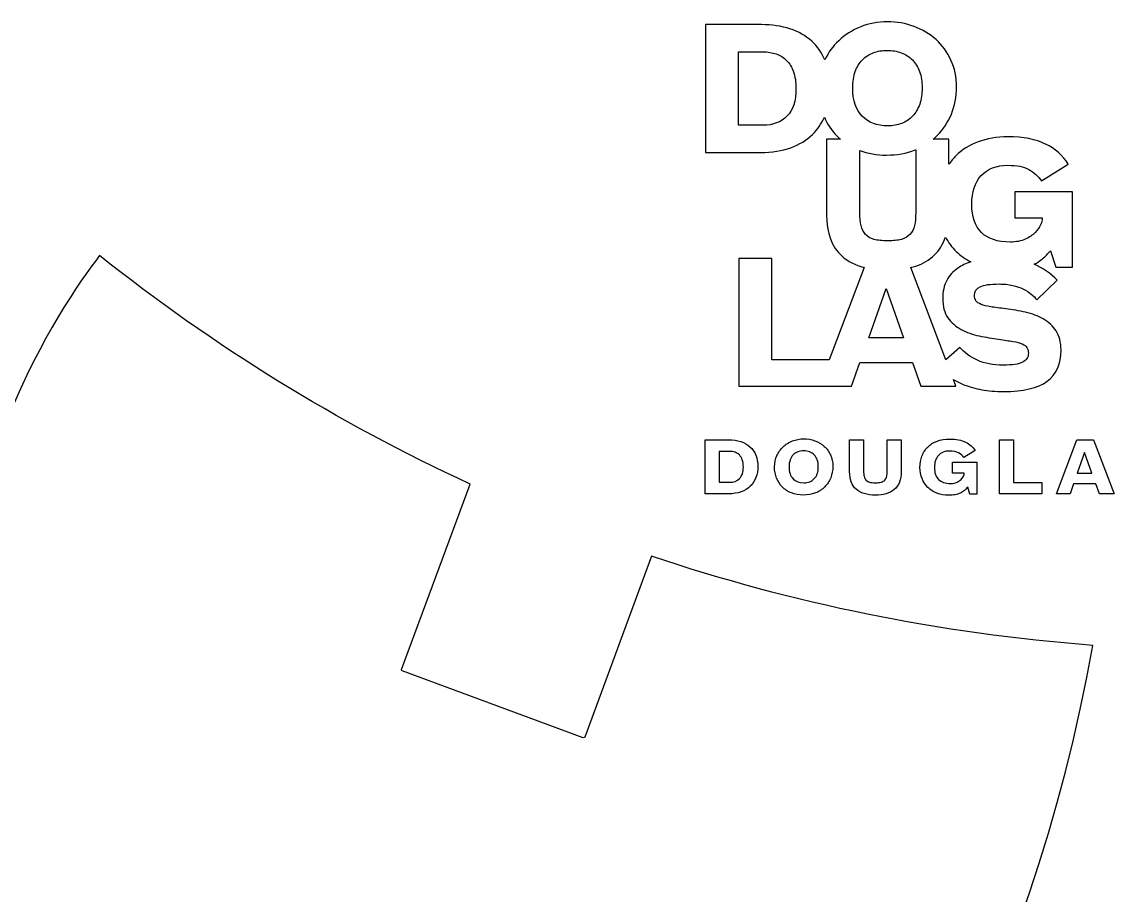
# Model space of a CAD drawing. Extents: x 28 to 619, y 185 to 708.
# Drawn here: x 378.9 to 434.4, y 424.4 to 468.8 of the extents above; entities that cross this region are included whole.
import ezdxf

# ---------------------------------------------------------------- set-up
doc = ezdxf.new("R2010")
doc.units = 0
doc.layers.add('Layer_1', color=7, linetype='CONTINUOUS')

msp = doc.modelspace()

# ---------------------------------------------------------------- linework, layer by layer
at = {"layer": 'Layer_1', "color": 7}
for p, q in [((416.45026, 468.680869), (413.603112, 468.680869)), ((413.603112, 468.680869), (413.603112, 462.176949)), ((415.28891, 463.562123), (415.28891, 467.295512)), ((415.28891, 467.295512), (416.528629, 467.295512)), ((421.220129, 466.288754), (421.220129, 466.288754)), ((417.750201, 464.022198), (417.750201, 464.022198)), ((416.54606, 463.562123), (415.28891, 463.562123)), ((420.468722, 462.850656), (419.762672, 462.850656)), ((419.762672, 462.850656), (419.762672, 459.021861)), ((425.98338, 462.850656), (425.180082, 462.850656)), ((425.98338, 461.577751), (425.98338, 462.850656)), ((413.603112, 462.176949), (416.408698, 462.176949)), ((421.447463, 459.116625), (421.447463, 462.27877)), ((424.295217, 462.319095), (424.295217, 459.116625)), ((430.686135, 460.725788), (432.045464, 461.586)), ((432.259096, 460.165999), (429.336704, 460.165999)), ((429.336704, 460.165999), (429.336704, 458.858085)), ((432.259096, 456.345544), (432.259096, 460.165999)), ((429.336704, 458.858085), (430.730126, 458.858085)), ((430.730126, 458.858085), (430.730126, 458.823625)), ((423.563771, 457.757663), (423.563771, 457.757663)), ((431.142819, 457.180461), (431.408782, 456.345544)), ((416.983865, 456.789764), (415.296205, 456.789764)), ((415.296205, 456.789764), (415.296205, 450.286687)), ((416.983865, 451.629052), (416.983865, 456.789764)), ((421.677262, 456.328039), (419.899393, 451.629052)), ((425.828769, 451.631517), (424.041351, 456.325931)), ((431.408782, 456.345544), (432.259096, 456.345544)), ((430.451331, 454.686525), (431.492732, 455.676786)), ((421.904201, 452.754861), (422.788975, 455.248788)), ((422.788975, 455.248788), (423.675582, 452.754861)), ((423.675582, 452.754861), (421.904201, 452.754861)), ((427.520599, 452.846683), (427.520599, 452.846683)), ((426.535653, 452.261499), (425.828769, 451.631517)), ((419.899393, 451.629052), (416.983865, 451.629052)), ((421.025843, 450.285468), (421.457232, 451.497701)), ((421.457232, 451.497701), (424.131899, 451.497701)), ((424.131899, 451.497701), (424.561639, 450.285468)), ((426.341542, 450.285468), (426.20856, 450.635381)), ((415.296205, 450.286687), (419.39178, 450.286687)), ((419.39178, 450.286687), (419.391312, 450.285468)), ((419.391312, 450.285468), (421.025843, 450.285468)), ((424.561639, 450.285468), (426.341542, 450.285468)), ((413.584818, 447.557214), (414.789564, 447.557214)), ((413.584818, 444.812234), (413.584818, 447.557214)), ((420.932976, 445.942158), (420.932976, 447.557214)), ((420.932976, 447.557214), (421.644259, 447.557214)), ((421.644259, 447.557214), (421.644259, 445.980394)), ((422.848363, 445.980394), (422.848363, 447.557214)), ((422.848363, 447.557214), (423.560471, 447.557214)), ((423.560471, 447.557214), (423.560471, 445.942158)), ((427.315306, 447.015196), (426.741771, 446.652433)), ((428.546236, 447.557214), (429.258986, 447.557214)), ((428.546236, 444.812234), (428.546236, 447.557214)), ((429.258986, 447.557214), (429.258986, 445.379917)), ((431.446633, 444.812234), (432.486018, 447.557214)), ((432.486018, 447.557214), (433.33459, 447.557214)), ((433.33459, 447.557214), (434.381856, 444.812234)), ((414.821824, 446.972378), (414.297957, 446.972378)), ((414.297957, 446.972378), (414.297957, 445.398605)), ((432.880381, 446.908875), (432.50673, 445.855734)), ((433.255223, 445.855734), (432.880381, 446.908875)), ((426.169976, 445.864083), (426.169976, 446.416008)), ((426.169976, 446.416008), (427.405855, 446.416008)), ((427.405855, 446.416008), (427.405855, 444.803069)), ((414.297957, 445.398605), (414.829055, 445.398605)), ((418.603173, 445.375406), (418.603173, 445.375406)), ((426.759276, 445.864083), (426.169976, 445.864083)), ((426.759276, 445.849511), (426.759276, 445.864083)), ((429.258986, 445.379917), (430.712713, 445.379917)), ((430.712713, 445.379917), (430.712713, 444.812234)), ((432.50673, 445.855734), (433.255223, 445.855734)), ((414.770876, 444.812234), (413.584818, 444.812234)), ((427.045585, 444.803069), (426.934966, 445.154627)), ((427.405855, 444.803069), (427.045585, 444.803069)), ((430.712713, 444.812234), (428.546236, 444.812234)), ((432.137754, 444.812234), (431.446633, 444.812234)), ((432.316468, 445.325465), (432.137754, 444.812234)), ((433.447684, 445.325465), (432.316468, 445.325465)), ((433.630065, 444.812234), (433.447684, 445.325465)), ((434.381856, 444.812234), (433.630065, 444.812234))]:
    msp.add_line(p, q, dxfattribs=at)
at = {"layer": 'Layer_1', "color": 5}
for p, q in [((382.807983, 456.930702), (382.807983, 456.930702)), ((398.158247, 435.883099), (401.643014, 445.306674)), ((410.869818, 441.637235), (407.468815, 432.439658)), ((407.396594, 432.406584), (398.191324, 435.81034))]:
    msp.add_line(p, q, dxfattribs=at)
at = {"layer": 'Layer_1', "color": 7}
for points in [[(417.900669, 468.464304), (417.465944, 468.607917), (416.98512, 468.680869), (416.45026, 468.680869)], [(422.854779, 468.822374), (422.372791, 468.822374), (421.920167, 468.7376), (421.496082, 468.569883)], [(424.215483, 468.585646), (423.787851, 468.744015), (423.336941, 468.822374), (422.854779, 468.822374)], [(419.007544, 467.837887), (418.701695, 468.11384), (418.333891, 468.321974), (417.900669, 468.464304)], [(421.496082, 468.569883), (421.071136, 468.398959), (420.700455, 468.163239), (420.381262, 467.863824)], [(425.328002, 467.919912), (425.008791, 468.205672), (424.638898, 468.428653), (424.215483, 468.585646)], [(419.675422, 466.897208), (419.514185, 467.263985), (419.293294, 467.578339), (419.007544, 467.837887)], [(420.381262, 467.863824), (420.089316, 467.588512), (419.85618, 467.264626), (419.675422, 466.897208)], [(426.086851, 466.874937), (425.900163, 467.284331), (425.645014, 467.632503), (425.328002, 467.919912)], [(416.528629, 467.295512), (416.773394, 467.295512), (417.002158, 467.260044), (417.202849, 467.188558)], [(417.202849, 467.188558), (417.408206, 467.116614), (417.584409, 467.00462), (417.733164, 466.853492)], [(421.582076, 466.887677), (421.735046, 467.046961), (421.921202, 467.168396), (422.135861, 467.248955)], [(422.135861, 467.248955), (422.35195, 467.329239), (422.588668, 467.370297), (422.845889, 467.370297)], [(422.845889, 467.370297), (423.102871, 467.370297), (423.340607, 467.329239), (423.561296, 467.248955)], [(423.561296, 467.248955), (423.778228, 467.168396), (423.965741, 467.046961), (424.123193, 466.887677)], [(417.733164, 466.853492), (417.880947, 466.700989), (417.998293, 466.508619), (418.080813, 466.273357)], [(421.220129, 466.288754), (421.306159, 466.52814), (421.426667, 466.726834), (421.582076, 466.887677)], [(424.123193, 466.887677), (424.281928, 466.726834), (424.404095, 466.52814), (424.489695, 466.288754)], [(426.365737, 465.503786), (426.365737, 466.007027), (426.274272, 466.464536), (426.086851, 466.874937)], [(418.080813, 466.273357), (418.164159, 466.036538), (418.20551, 465.759301), (418.20551, 465.437249)], [(421.09172, 465.458878), (421.09172, 465.774698), (421.134107, 466.051477), (421.220129, 466.288754)], [(424.489695, 466.288754), (424.576944, 466.051477), (424.617727, 465.774698), (424.617727, 465.458878)], [(418.20551, 465.437249), (418.20551, 464.801026), (418.054822, 464.32922), (417.750201, 464.022198)], [(421.577521, 464.018073), (421.253177, 464.3426), (421.09172, 464.823021), (421.09172, 465.458878)], [(424.617727, 465.458878), (424.617727, 465.150114), (424.576944, 464.874069), (424.495102, 464.633492)], [(426.109672, 464.130618), (426.282154, 464.55165), (426.365737, 465.008793), (426.365737, 465.503786)], [(424.495102, 464.633492), (424.411152, 464.392091), (424.291092, 464.190464), (424.13529, 464.02678)], [(417.750201, 464.022198), (417.447046, 463.715909), (417.045406, 463.562123), (416.54606, 463.562123)], [(419.050573, 463.092516), (419.303889, 463.340608), (419.501043, 463.632784), (419.649862, 463.964459)], [(419.649862, 463.964459), (419.808817, 463.604922), (420.019718, 463.286169), (420.286103, 463.016081)], [(422.864402, 463.532154), (422.329725, 463.532154), (421.901305, 463.69428), (421.577521, 464.018073)], [(424.13529, 464.02678), (423.980679, 463.863463), (423.795733, 463.739187), (423.581276, 463.657712)], [(425.383633, 463.033953), (425.69368, 463.341892), (425.933065, 463.708393), (426.109672, 464.130618)], [(423.581276, 463.657712), (423.369293, 463.573762), (423.126608, 463.532154), (422.864402, 463.532154)], [(417.93808, 462.417159), (418.381035, 462.57846), (418.750314, 462.804099), (419.050573, 463.092516)], [(420.286103, 463.016081), (420.344492, 462.957426), (420.405787, 462.903446), (420.468722, 462.850656)], [(425.180082, 462.850656), (425.250285, 462.908395), (425.319662, 462.968699), (425.383633, 463.033953)], [(427.464877, 462.716391), (427.020657, 462.548125), (426.644532, 462.310389), (426.337418, 462.007399)], [(428.983857, 462.970715), (428.414537, 462.970715), (427.91038, 462.885941), (427.464877, 462.716391)], [(430.896834, 462.605405), (430.406424, 462.849006), (429.769284, 462.970715), (428.983857, 462.970715)], [(432.045464, 461.586), (431.770335, 462.021146), (431.388436, 462.361895), (430.896834, 462.605405)], [(416.408698, 462.176949), (416.988658, 462.176949), (417.497096, 462.257966), (417.93808, 462.417159)], [(421.447463, 462.27877), (421.858881, 462.122968), (422.312715, 462.044058), (422.813445, 462.044058)], [(422.813445, 462.044058), (423.34354, 462.044058), (423.829826, 462.131674), (424.265706, 462.305806)], [(424.265706, 462.305806), (424.27652, 462.309564), (424.285227, 462.315429), (424.295217, 462.319095)], [(426.337418, 462.007399), (426.205261, 461.876159), (426.088959, 461.731079), (425.98338, 461.577751)], [(427.62407, 461.000458), (427.946581, 461.350372), (428.3941, 461.525787), (428.975517, 461.525787)], [(428.975517, 461.525787), (429.428169, 461.525787), (429.78349, 461.453476), (430.04148, 461.310505)], [(427.142824, 459.538483), (427.142824, 460.163892), (427.302017, 460.650911), (427.62407, 461.000458)], [(430.04148, 461.310505), (430.298737, 461.167075), (430.516127, 460.970947), (430.686135, 460.725788)], [(427.631585, 458.109684), (427.305317, 458.437511), (427.142824, 458.912158), (427.142824, 459.538483)], [(419.762672, 459.021861), (419.762672, 458.074766), (420.023659, 457.366966), (420.548987, 456.896993)], [(421.512725, 458.457948), (421.470301, 458.639137), (421.447463, 458.858085), (421.447463, 459.116625)], [(424.295217, 459.116625), (424.295217, 458.858085), (424.274871, 458.639137), (424.231246, 458.457948)], [(430.730126, 458.823625), (430.730126, 458.743433), (430.701073, 458.635838), (430.643701, 458.501573)], [(421.740233, 458.01162), (421.632803, 458.128014), (421.555901, 458.277951), (421.512725, 458.457948)], [(424.231246, 458.457948), (424.187163, 458.277951), (424.112011, 458.128014), (424.002675, 458.01162)], [(430.643701, 458.501573), (430.585505, 458.36685), (430.49239, 458.234326), (430.363624, 458.104644)], [(422.178074, 457.757663), (421.996244, 457.809261), (421.850963, 457.893211), (421.740233, 458.01162)], [(422.875766, 457.680403), (422.593819, 457.680403), (422.362984, 457.705331), (422.178074, 457.757663)], [(423.563771, 457.757663), (423.381757, 457.705331), (423.152361, 457.680403), (422.875766, 457.680403)], [(424.002675, 458.01162), (423.893797, 457.893211), (423.748717, 457.809261), (423.563771, 457.757663)], [(425.140948, 456.862441), (425.406912, 457.09147), (425.61807, 457.385662), (425.758933, 457.743549)], [(425.758933, 457.743549), (425.77598, 457.784699), (425.788444, 457.83034), (425.804208, 457.871948)], [(425.804208, 457.871948), (425.950112, 457.603052), (426.132126, 457.359542), (426.35199, 457.146734)], [(429.104375, 457.618815), (428.45028, 457.618815), (427.960236, 457.782224), (427.631585, 458.109684)], [(429.861574, 457.766003), (429.654998, 457.668764), (429.399849, 457.618815), (429.104375, 457.618815)], [(430.363624, 458.104644), (430.234308, 457.975053), (430.067691, 457.862783), (429.861574, 457.766003)], [(426.35199, 457.146734), (426.568922, 456.934019), (426.818297, 456.755304), (427.09755, 456.608575)], [(430.743048, 456.772351), (430.888494, 456.895709), (431.022301, 457.031624), (431.142819, 457.180461)], [(420.548987, 456.896993), (420.84613, 456.631854), (421.223859, 456.444066), (421.677262, 456.328039)], [(424.158569, 456.354251), (424.543309, 456.463496), (424.869577, 456.633137), (425.140948, 456.862441)], [(427.09755, 456.608575), (426.846525, 456.529666), (426.627119, 456.426561), (426.439698, 456.295229)], [(430.310834, 456.48934), (430.468286, 456.570358), (430.612908, 456.663472), (430.743048, 456.772351)], [(431.492732, 455.676786), (431.161973, 456.028807), (430.767977, 456.298162), (430.310834, 456.48934)], [(424.041351, 456.325931), (424.080393, 456.335921), (424.120718, 456.344261), (424.158569, 456.354251)], [(426.439698, 456.295229), (426.190689, 456.129437), (426.001618, 455.919562), (425.871111, 455.664413)], [(425.871111, 455.664413), (425.73318, 455.408806), (425.666643, 455.105816), (425.666643, 454.755903)], [(427.283321, 454.903457), (427.283321, 455.109574), (427.37891, 455.257953), (427.57128, 455.349784)], [(427.57128, 455.349784), (427.764109, 455.441616), (428.083687, 455.48689), (428.530014, 455.48689)], [(428.530014, 455.48689), (428.790662, 455.48689), (429.022899, 455.464528), (429.224893, 455.413388)], [(429.224893, 455.413388), (429.426427, 455.365181), (429.608075, 455.304418), (429.765526, 455.229725)], [(427.356823, 454.631627), (427.30825, 454.703571), (427.283321, 454.793753), (427.283321, 454.903457)], [(429.765526, 455.229725), (429.925178, 455.156131), (430.059351, 455.068424), (430.171162, 454.971643)], [(430.171162, 454.971643), (430.282515, 454.873488), (430.376913, 454.778815), (430.451331, 454.686525)], [(425.666643, 454.755903), (425.666643, 454.3499), (425.753526, 454.020791), (425.926375, 453.770508)], [(427.615363, 454.450438), (427.492738, 454.49947), (427.405855, 454.559683), (427.356823, 454.631627)], [(428.106965, 454.325797), (427.900848, 454.359432), (427.739639, 454.402231), (427.615363, 454.450438)], [(428.876629, 454.221867), (428.565391, 454.25761), (428.311066, 454.290879), (428.106965, 454.325797)], [(425.926375, 453.770508), (426.102615, 453.521591), (426.330819, 453.322971), (426.605031, 453.1734)], [(429.877796, 454.050668), (429.541996, 454.124262), (429.21032, 454.184017), (428.876629, 454.221867)], [(430.779983, 453.705713), (430.514019, 453.861048), (430.213137, 453.975425), (429.877796, 454.050668)], [(431.431236, 453.099825), (431.264161, 453.348816), (431.049337, 453.551908), (430.779983, 453.705713)], [(426.605031, 453.1734), (426.880985, 453.024573), (427.183516, 452.915245), (427.520599, 452.846683)], [(427.520599, 452.846683), (427.856399, 452.77813), (428.185141, 452.721207), (428.506369, 452.674668)], [(428.506369, 452.674668), (428.798453, 452.635177), (429.041596, 452.596941), (429.237723, 452.563288)], [(431.680611, 452.131936), (431.680611, 452.528388), (431.597028, 452.850441), (431.431236, 453.099825)], [(427.428309, 451.60778), (427.063823, 451.774113), (426.763766, 451.992703), (426.535653, 452.261499)], [(429.237723, 452.563288), (429.432293, 452.528388), (429.589378, 452.486789), (429.706597, 452.438564)], [(429.706597, 452.438564), (429.822898, 452.38791), (429.906023, 452.32722), (429.950931, 452.252902)], [(429.950931, 452.252902), (429.997855, 452.178832), (430.021134, 452.082885), (430.021134, 451.968151)], [(430.974919, 450.535567), (431.44535, 450.884298), (431.680611, 451.414145), (431.680611, 452.131936)], [(428.737781, 451.358111), (428.227116, 451.358111), (427.792795, 451.440815), (427.428309, 451.60778)], [(429.726942, 451.504034), (429.532006, 451.406227), (429.203722, 451.358111), (428.737781, 451.358111)], [(430.021134, 451.968151), (430.021134, 451.757075), (429.92142, 451.602089), (429.726942, 451.504034)], [(426.20856, 450.635381), (426.375635, 450.534027), (426.550592, 450.439263), (426.747178, 450.360253)], [(426.747178, 450.360253), (427.018916, 450.250568), (427.324013, 450.167076), (427.653122, 450.105928)], [(428.763626, 450.016113), (429.767268, 450.016113), (430.504946, 450.190346), (430.974919, 450.535567)], [(427.653122, 450.105928), (427.986906, 450.046), (428.355882, 450.016113), (428.763626, 450.016113)], [(418.026759, 447.503114), (418.204255, 447.572959), (418.397074, 447.609912), (418.599021, 447.609912)], [(418.599021, 447.609912), (418.801619, 447.609912), (418.994255, 447.577083), (419.173189, 447.509456)], [(425.381617, 447.492767), (425.568121, 447.564161), (425.781387, 447.600353), (426.021139, 447.600353)], [(426.021139, 447.600353), (426.352815, 447.600353), (426.622078, 447.547224), (426.830303, 447.445375)], [(414.789564, 447.557214), (415.012352, 447.557214), (415.217452, 447.52807), (415.400492, 447.468287)], [(415.400492, 447.468287), (415.582322, 447.407534), (415.740416, 447.318635), (415.86701, 447.203543)], [(415.86701, 447.203543), (415.995602, 447.087947), (416.095342, 446.945351), (416.164537, 446.777451)], [(417.234862, 446.75464), (417.31466, 446.927131), (417.420661, 447.076307), (417.554229, 447.206008)], [(417.554229, 447.206008), (417.688916, 447.332749), (417.84579, 447.432086), (418.026759, 447.503114)], [(419.173189, 447.509456), (419.352472, 447.441544), (419.509777, 447.348961), (419.643813, 447.227995)], [(419.643813, 447.227995), (419.779315, 447.10667), (419.885893, 446.959566), (419.964225, 446.788009)], [(424.609021, 446.7351), (424.676291, 446.912632), (424.774446, 447.065493), (424.90532, 447.193443)], [(424.90532, 447.193443), (425.034544, 447.323217), (425.192913, 447.422463), (425.381617, 447.492767)], [(426.830303, 447.445375), (427.037245, 447.341913), (427.197263, 447.199391), (427.315306, 447.015196)], [(415.107538, 446.929312), (415.020692, 446.957916), (414.924461, 446.972378), (414.821824, 446.972378)], [(415.330903, 446.788009), (415.266062, 446.852346), (415.193925, 446.898528), (415.107538, 446.929312)], [(415.475533, 446.542281), (415.442274, 446.640803), (415.392793, 446.723103), (415.330903, 446.788009)], [(415.531017, 446.189068), (415.531017, 446.324974), (415.510827, 446.443035), (415.475533, 446.542281)], [(416.164537, 446.777451), (416.232916, 446.610009), (416.266789, 446.421846), (416.266789, 446.20694)], [(417.116865, 446.187428), (417.116865, 446.391419), (417.155091, 446.580508), (417.234862, 446.75464)], [(417.910192, 446.538982), (417.873853, 446.440102), (417.855129, 446.322893), (417.855129, 446.189068)], [(418.061659, 446.792481), (417.996433, 446.725111), (417.945311, 446.639621), (417.910192, 446.538982)], [(418.297553, 446.945351), (418.204255, 446.910873), (418.127747, 446.860686), (418.061659, 446.792481)], [(418.597161, 446.996115), (418.487861, 446.996115), (418.387735, 446.98026), (418.297553, 446.945351)], [(418.898061, 446.945351), (418.804588, 446.98026), (418.7046, 446.996115), (418.597161, 446.996115)], [(419.134523, 446.792481), (419.069471, 446.860686), (418.990497, 446.910873), (418.898061, 446.945351)], [(419.291186, 446.538982), (419.253381, 446.639621), (419.20226, 446.725111), (419.134523, 446.792481)], [(419.343133, 446.189068), (419.343133, 446.322893), (419.326306, 446.440102), (419.291186, 446.538982)], [(419.964225, 446.788009), (420.041558, 446.612942), (420.081828, 446.421846), (420.081828, 446.20694)], [(424.506741, 446.147469), (424.506741, 446.360735), (424.541659, 446.555662), (424.609021, 446.7351)], [(425.44852, 446.768387), (425.311781, 446.620824), (425.245244, 446.415082), (425.245244, 446.152051)], [(426.01949, 446.989067), (425.773505, 446.989067), (425.582327, 446.915098), (425.44852, 446.768387)], [(426.4704, 446.899343), (426.359872, 446.960033), (426.210668, 446.989067), (426.01949, 446.989067)], [(426.741771, 446.652433), (426.668177, 446.755465), (426.577628, 446.83738), (426.4704, 446.899343)], [(415.336915, 445.59189), (415.466799, 445.721561), (415.531017, 445.919824), (415.531017, 446.189068)], [(416.266789, 446.20694), (416.266789, 445.999081), (416.236032, 445.80837), (416.170595, 445.640471)], [(417.220785, 445.613048), (417.15116, 445.789646), (417.116865, 445.977993), (417.116865, 446.187428)], [(417.855129, 446.189068), (417.855129, 445.919824), (417.923297, 445.716978), (418.060623, 445.57979)], [(419.291791, 445.841272), (419.326306, 445.942158), (419.343133, 446.059762), (419.343133, 446.189068)], [(420.081828, 446.20694), (420.081828, 445.999081), (420.045279, 445.806335), (419.972528, 445.628012)], [(421.265027, 445.044935), (421.043275, 445.24316), (420.932976, 445.543667), (420.932976, 445.942158)], [(421.644259, 445.980394), (421.644259, 445.874064), (421.655028, 445.779766), (421.671854, 445.703698)], [(422.820319, 445.703698), (422.83984, 445.779766), (422.848363, 445.874064), (422.848363, 445.980394)], [(423.560471, 445.942158), (423.560471, 445.734052), (423.528853, 445.556519), (423.466165, 445.403188)], [(424.613603, 445.586842), (424.541659, 445.758971), (424.506741, 445.947208), (424.506741, 446.147469)], [(425.245244, 446.152051), (425.245244, 445.886995), (425.311781, 445.686184), (425.450536, 445.54782)], [(414.829055, 445.398605), (415.039773, 445.398605), (415.208928, 445.462652), (415.336915, 445.59189)], [(416.170595, 445.640471), (416.108008, 445.467628), (416.012428, 445.32006), (415.886091, 445.197909)], [(417.514133, 445.156739), (417.386971, 445.285978), (417.290346, 445.436803), (417.220785, 445.613048)], [(418.060623, 445.57979), (418.195915, 445.443964), (418.378139, 445.375406), (418.603173, 445.375406)], [(418.603173, 445.375406), (418.71459, 445.375406), (418.816219, 445.392842), (418.907015, 445.428104)], [(418.907015, 445.428104), (418.996766, 445.462652), (419.075492, 445.514526), (419.13993, 445.583549)], [(419.13993, 445.583549), (419.206192, 445.653392), (419.256497, 445.737773), (419.291791, 445.841272)], [(419.972528, 445.628012), (419.899823, 445.448905), (419.797397, 445.295966), (419.667476, 445.163792)], [(421.671854, 445.703698), (421.690798, 445.628012), (421.723407, 445.564861), (421.766408, 445.514526)], [(421.766408, 445.514526), (421.814414, 445.464692), (421.875919, 445.429751), (421.955286, 445.406946)], [(421.955286, 445.406946), (422.030291, 445.386612), (422.128593, 445.375406), (422.248882, 445.375406)], [(422.248882, 445.375406), (422.363195, 445.375406), (422.460681, 445.386612), (422.537721, 445.406946)], [(422.537721, 445.406946), (422.616878, 445.429751), (422.67677, 445.464692), (422.723703, 445.514526)], [(422.723703, 445.514526), (422.770645, 445.564861), (422.802722, 445.628012), (422.820319, 445.703698)], [(423.466165, 445.403188), (423.405036, 445.250214), (423.317786, 445.126882), (423.203959, 445.029541)], [(424.910269, 445.140987), (424.781503, 445.268185), (424.68179, 445.416469), (424.613603, 445.586842)], [(425.450536, 445.54782), (425.590209, 445.409882), (425.797975, 445.339213), (426.071913, 445.339213)], [(426.071913, 445.339213), (426.198204, 445.339213), (426.304974, 445.360371), (426.39314, 445.403545)], [(426.39314, 445.403545), (426.481214, 445.44314), (426.549309, 445.490898), (426.605856, 445.546997)], [(426.605856, 445.546997), (426.658187, 445.601771), (426.700162, 445.655867), (426.723899, 445.712322)], [(426.723899, 445.712322), (426.745895, 445.770143), (426.759276, 445.814675), (426.759276, 445.849511)], [(415.418748, 444.91405), (415.231126, 444.845887), (415.016503, 444.812234), (414.770876, 444.812234)], [(415.886091, 445.197909), (415.758965, 445.076082), (415.603731, 444.982607), (415.418748, 444.91405)], [(417.976279, 444.856304), (417.79488, 444.92862), (417.641983, 445.029183), (417.514133, 445.156739)], [(418.579692, 444.746147), (418.358013, 444.746147), (418.158504, 444.784382), (417.976279, 444.856304)], [(419.195808, 444.85881), (419.011338, 444.784382), (418.806412, 444.746147), (418.579692, 444.746147)], [(419.667476, 445.163792), (419.536813, 445.032942), (419.376786, 444.931556), (419.195808, 444.85881)], [(422.245592, 444.746147), (421.813552, 444.746147), (421.487559, 444.845887), (421.265027, 445.044935)], [(422.788792, 444.815993), (422.627078, 444.769811), (422.445679, 444.746147), (422.245592, 444.746147)], [(423.203959, 445.029541), (423.088849, 444.932666), (422.952659, 444.861638), (422.788792, 444.815993)], [(425.37456, 444.84424), (425.192913, 444.91652), (425.038302, 445.015042), (424.910269, 445.140987)], [(425.97834, 444.736624), (425.754351, 444.736624), (425.553641, 444.773105), (425.37456, 444.84424)], [(426.558566, 444.850469), (426.482039, 444.813881), (426.395156, 444.786959), (426.30085, 444.765694)], [(426.766699, 444.982249), (426.70227, 444.931914), (426.633259, 444.886197), (426.558566, 444.850469)], [(426.934966, 445.154627), (426.88181, 445.092406), (426.827004, 445.034123), (426.766699, 444.982249)], [(426.30085, 444.765694), (426.203978, 444.746541), (426.096383, 444.736624), (425.97834, 444.736624)]]:
    msp.add_open_spline(points, degree=3, dxfattribs=at)
at = {"layer": 'Layer_1', "color": 5}
for points in [[(382.807983, 456.930702), (378.430237, 451.319836), (361.82493, 424.538494), (390.569659, 371.075617)], [(401.643014, 445.306674), (394.886445, 448.427471), (388.568195, 452.341156), (382.807983, 456.930702)], [(433.301518, 437.104591), (425.516954, 437.68819), (418.000389, 439.239546), (410.869818, 441.637235)], [(390.569659, 371.075617), (400.25101, 378.554117), (427.08007, 402.066595), (433.301518, 437.104591)], [(398.191324, 435.81034), (398.161973, 435.821177), (398.147382, 435.853771), (398.158247, 435.883099)], [(407.468815, 432.439658), (407.45809, 432.410327), (407.425945, 432.395739), (407.396594, 432.406584)]]:
    msp.add_open_spline(points, degree=3, dxfattribs=at)

doc.saveas('drawing.dxf')
